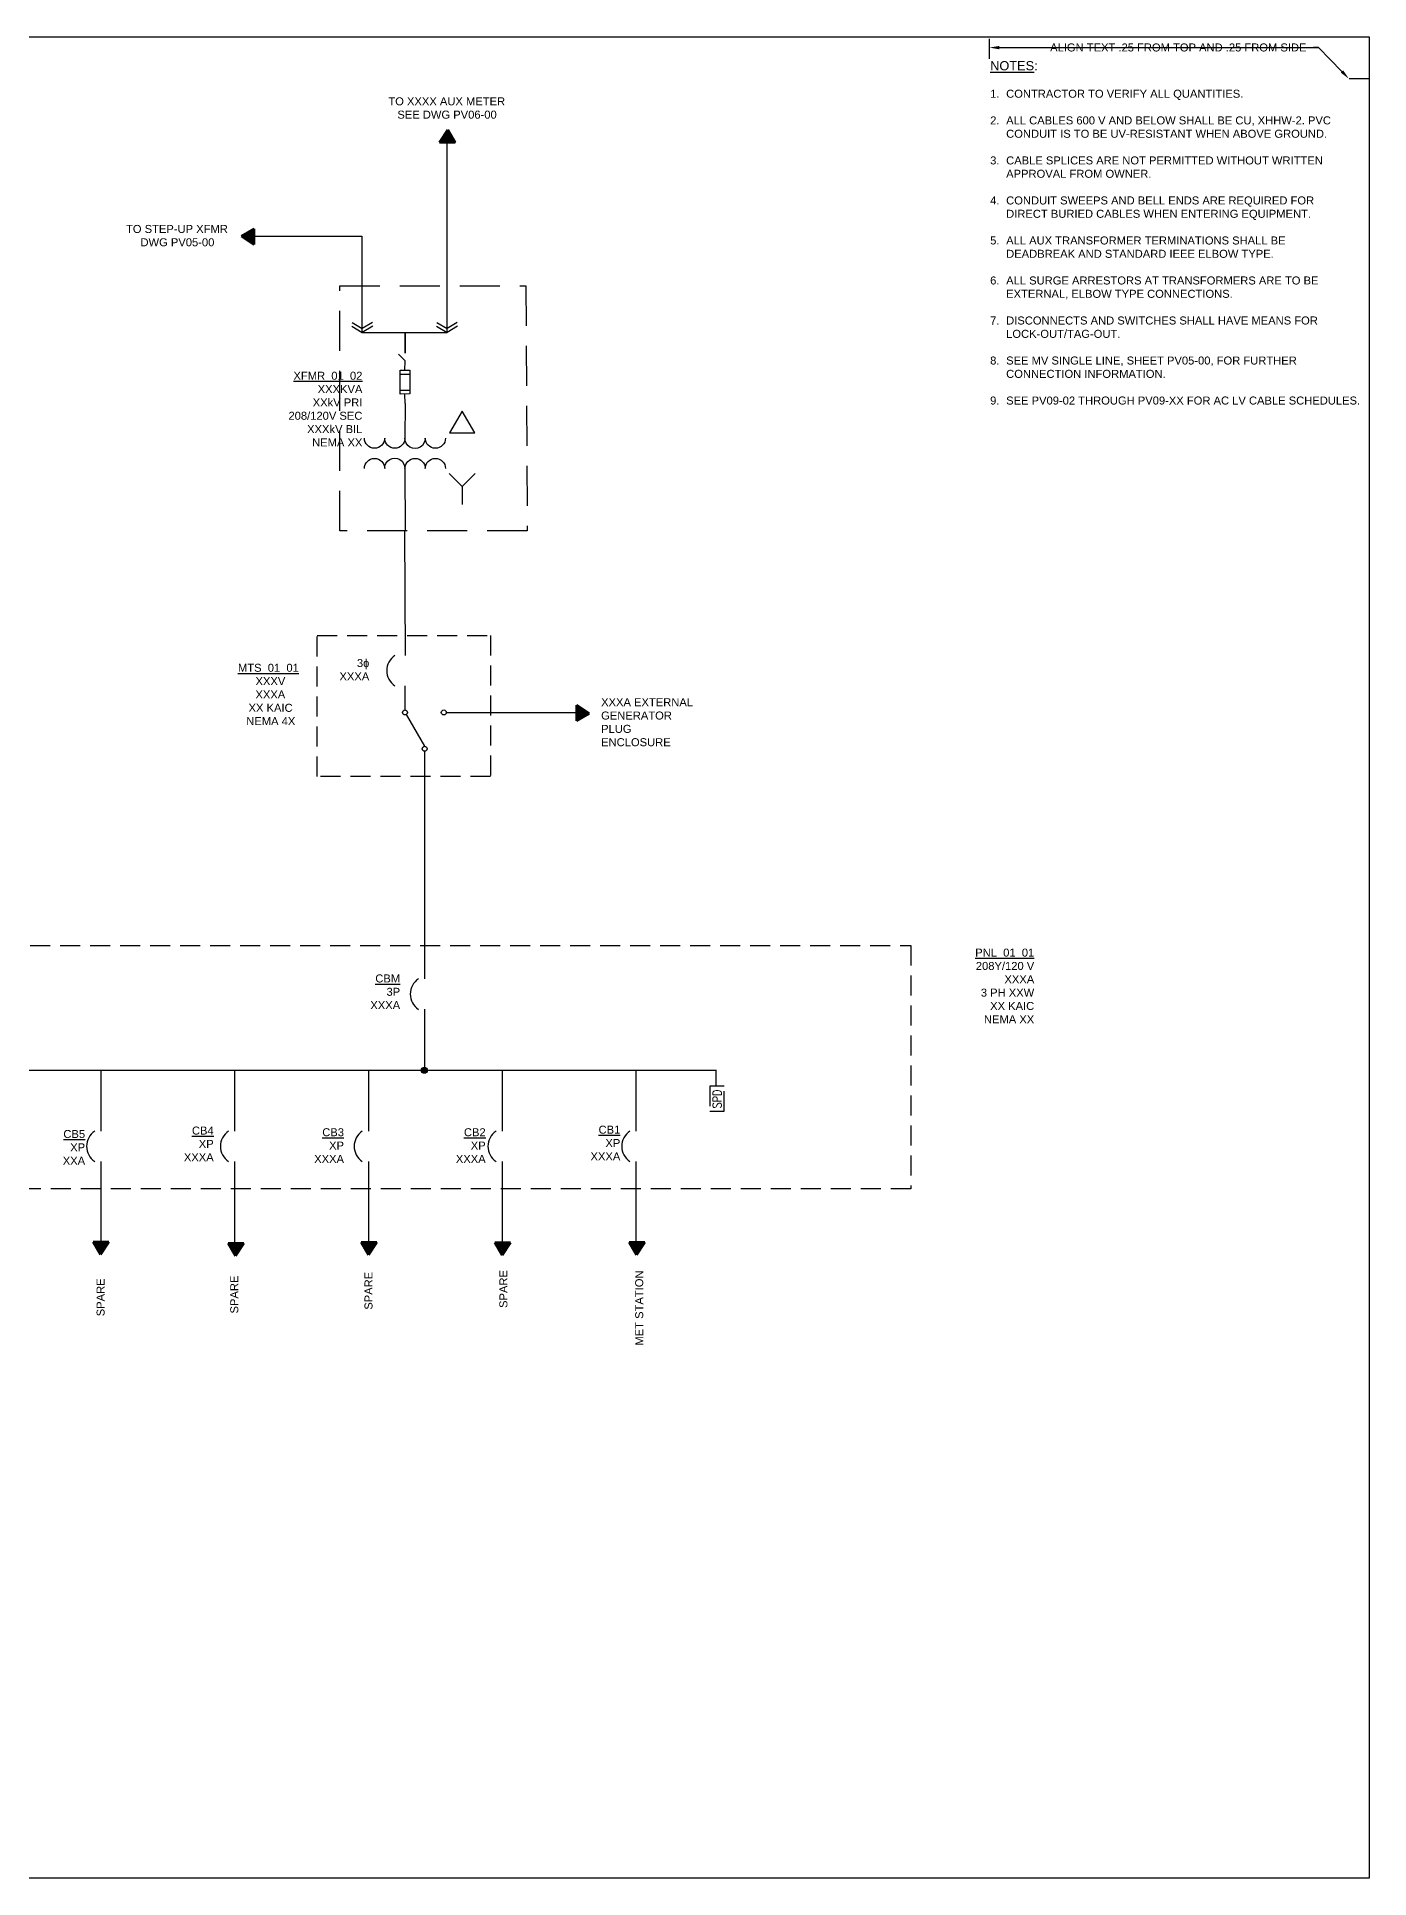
# Model space of a CAD drawing. Header units: inches. Extents: x -18 to 99, y -244 to 24.
# Drawn here: x 82.18 to 98.84, y -183 to -159.99 of the extents above; entities that cross this region are included whole.
import ezdxf
from ezdxf import colors
from ezdxf.entities.mleader import LeaderData, LeaderLine
from ezdxf.math import Vec2, Vec3

# ---------------------------------------------------------------- set-up
doc = ezdxf.new("R2010")
doc.units = ezdxf.units.IN
doc.header["$MEASUREMENT"] = 0
for name, pattern in [('DASHED', [0.75, 0.5, -0.25]), ('DASHED2', [0.375, 0.25, -0.125]), ('HIDDEN', [0.375, 0.25, -0.125])]:
    doc.linetypes.add(name, pattern=pattern)
for name, color, linetype in [('E-1LIN', 4, 'Continuous'), ('E-ELEC-BRDR', 173, 'DASHED2'), ('E-HVMV-BUS', 52, 'Continuous'), ('E-HVMV-EQUP', 91, 'Continuous'), ('E-LV-BUS', 32, 'Continuous'), ('E-LV-EQUP', 211, 'Continuous'), ('G-ANNO-TEXT', 1, 'Continuous')]:
    doc.layers.add(name, color=color, linetype=linetype)
doc.layers.add('G-NPLT', color=67, linetype='Continuous', plot=False)
doc.layers.add('G-TABL', color=7, linetype='Continuous', lineweight=40)
doc.layers.add('PV-PCS BOUNDARY', color=224, linetype='DASHED2', lineweight=90)
doc.styles.add('FSLR_Notes', font='Simplex.shx', dxfattribs={"width": 0.8, "height": 0.109375})
doc.styles.add('NEI-A', font='arial.ttf')

# ---------------------------------------------------------------- blocks, each defined once
blk = doc.blocks.new('SCHEMATIC - CONNECTION DOT')
h = blk.add_hatch(color=0)
edge = h.paths.add_edge_path()
edge.add_arc((0, 0), 0.025, 0, 360)
at = {"color": 0}
blk.add_circle((0, 0), 0.025, dxfattribs=at)
blk = doc.blocks.new('FINGER SAFE FUSE')
blk.add_line((1.806, 1.994), (1.736, 1.923))
at = {"linetype": 'Continuous'}
blk.add_lwpolyline([(1.594, 1.711), (1.523, 1.782), (1.7, 1.958), (1.771, 1.888)], close=True, dxfattribs=at)
for points in [[(1.622, 1.739), (1.552, 1.81)], [(1.743, 1.859), (1.672, 1.93)], [(1.559, 1.746), (1.488, 1.676), (1.488, 1.576)]]:
    blk.add_lwpolyline(points, dxfattribs=at)
blk = doc.blocks.new('ARROW')
h = blk.add_hatch()
h.set_pattern_fill('ANSI31', color=256)
h.paths.add_polyline_path([(0, 0), (-0.074, -0.114), (0.066, -0.114)])
h = blk.add_hatch(color=256)
h.dxf.hatch_style = 1
h.paths.add_polyline_path([(0, 0), (-0.074, -0.114), (0.066, -0.114)])
blk.add_lwpolyline([(0, 0), (-0.074, -0.114), (0.066, -0.114), (0, 0)], close=True)
blk = doc.blocks.new('17')
at = {"linetype": 'Continuous'}
blk.add_lwpolyline([(0.1893, 0.0011), (0.297, 0.0011), (0.2431, 0.0944)], close=True, dxfattribs=at)
for points in [[(0.1723, -0.0208, -1), (0.0861, -0.0208, -1.018893), (0, -0.0208, -1), (-0.0861, -0.0208, -1), (-0.1723, -0.0208, 1.693145)], [(-0.1723, -0.15, -1), (-0.0861, -0.15, -1.018893), (0, -0.15, -1), (0.0861, -0.15, -1), (0.1723, -0.15, 1.693145)]]:
    blk.add_lwpolyline(points, format="xyb", dxfattribs=at)
for points in [[(0.1885, -0.1709), (0.2433, -0.2258), (0.2982, -0.1709)], [(0.2433, -0.2258), (0.2433, -0.3033)]]:
    blk.add_lwpolyline(points, dxfattribs=at)

msp = doc.modelspace()

# ---------------------------------------------------------------- linework, layer by layer
at = {"color": 4}
for p, q in [((86.125, -163.561), (86.252, -163.636)), ((86.38, -163.561), (86.252, -163.636)), ((87.184, -163.562), (87.312, -163.637)), ((87.44, -163.562), (87.312, -163.637)), ((86.12, -163.607), (86.252, -163.685)), ((86.385, -163.607), (86.252, -163.685)), ((87.18, -163.608), (87.312, -163.686)), ((87.444, -163.608), (87.312, -163.686))]:
    msp.add_line(p, q, dxfattribs=at)
at = {"layer": 'E-1LIN', "linetype": 'HIDDEN', "flags": 128}
msp.add_lwpolyline([(90.676, -173.104), (90.676, -172.906)], dxfattribs=at)
at = {"layer": 'E-1LIN', "linetype": 'HIDDEN'}
msp.add_lwpolyline([(90.599, -173.104), (90.599, -173.415), (90.776, -173.415), (90.776, -173.104)], close=True, dxfattribs=at)
at = {"layer": 'E-ELEC-BRDR', "linetype": 'DASHED'}
msp.add_lwpolyline([(85.972, -163.103), (88.298, -163.103), (88.315, -166.165), (85.972, -166.165)], close=True, dxfattribs=at)
at = {"layer": 'E-ELEC-BRDR'}
for points in [[(85.687, -167.473), (87.856, -167.473), (87.856, -169.235), (85.687, -169.235)], [(71.228, -171.344), (93.11, -171.344), (93.11, -174.388), (71.228, -174.388)]]:
    msp.add_lwpolyline(points, close=True, dxfattribs=at)
at = {"layer": 'E-HVMV-BUS', "flags": 128}
for points in [[(84.902, -162.483), (84.902, -162.483), (86.248, -162.483), (86.248, -163.687), (87.313, -163.687), (87.315, -161.31)], [(86.787, -164.572), (86.786, -165.007)], [(86.786, -165.385), (86.787, -166.165)]]:
    msp.add_lwpolyline(points, dxfattribs=at)
msp.add_lwpolyline([(86.787, -163.692), (86.787, -163.945)], close=True, dxfattribs=at)
at = {"layer": 'E-LV-BUS'}
for points in [[(86.781, -166.165), (86.787, -167.722)], [(87.302, -168.434), (89.053, -168.434)], [(87.031, -169.235), (87.031, -171.763)], [(87.031, -172.143), (87.031, -172.942)], [(72.95, -172.904), (90.679, -172.904)], [(82.984, -172.904), (82.984, -173.665)], [(84.656, -172.904), (84.656, -173.665)], [(86.329, -172.904), (86.329, -173.665)], [(88.001, -172.904), (88.001, -173.665)], [(89.673, -172.904), (89.673, -173.665)], [(82.984, -174.046), (82.984, -175.096)], [(84.656, -174.046), (84.656, -175.116)], [(86.329, -174.046), (86.329, -175.204)], [(88.001, -174.046), (88.001, -175.063)], [(89.673, -174.046), (89.673, -175.145)]]:
    msp.add_lwpolyline(points, dxfattribs=at)
at = {"layer": 'E-LV-BUS', "flags": 128}
for points in [[(86.787, -168.402), (86.787, -168.101)], [(87.032, -168.918), (87.031, -169.235)]]:
    msp.add_lwpolyline(points, dxfattribs=at)
at = {"layer": 'E-LV-EQUP', "flags": 128}
msp.add_lwpolyline([(86.802, -168.46), (87.032, -168.856)], dxfattribs=at)
at = {"layer": 'E-LV-EQUP'}
for centre in [(86.787, -168.433), (87.271, -168.433), (87.032, -168.887)]:
    msp.add_circle(centre, 0.0309, dxfattribs=at)
for centre in [(86.787, -167.911), (87.082, -171.953), (83.035, -173.855), (84.708, -173.855), (86.38, -173.855), (88.052, -173.855), (89.725, -173.855)]:
    msp.add_arc(centre, 0.229, 123.7664, 236.2336, dxfattribs=at)
at = {"layer": 'G-NPLT'}
msp.add_line((98.839, -160.514), (98.589, -160.514), dxfattribs=at)
msp.add_lwpolyline([(66.43, -159.99), (98.839, -159.99), (98.839, -183.001), (66.43, -183.001)], close=True, dxfattribs=at)
msp.add_lwpolyline([(94.089, -160.014), (94.089, -160.264)], dxfattribs=at)

# ---------------------------------------------------------------- block references
at = {"layer": 'E-1LIN', "xscale": 2.942324296349834, "yscale": 2.942324296349834, "zscale": 2.942324296349834}
msp.add_blockref('17', (86.786, -164.944), dxfattribs=at)
at = {"layer": 'E-HVMV-EQUP', "xscale": 1.183081963392565, "yscale": 1.183081963392565, "zscale": 1.183081963392565, "rotation": 224.9999999999999}
msp.add_blockref('FINGER SAFE FUSE', (86.63, -161.393), dxfattribs=at)
at = {"layer": 'E-LV-BUS', "xscale": 1.522015678886754, "yscale": 1.522015678886754, "zscale": 1.522015678886754}
msp.add_blockref('SCHEMATIC - CONNECTION DOT', (87.029, -172.904), dxfattribs=at)
at = {"layer": 'PV-PCS BOUNDARY', "xscale": 1.39854621569094, "yscale": 1.39854621569094, "zscale": 1.39854621569094}
msp.add_blockref('ARROW', (87.321, -161.151), dxfattribs=at)
for p, rotation in [((84.743, -162.481), 89.99999999999999), ((89.089, -168.445), 270), ((82.981, -175.207), 180), ((84.667, -175.223), 180), ((86.332, -175.213), 180), ((88.003, -175.217), 180), ((89.68, -175.211), 180)]:
    msp.add_blockref('ARROW', p, dxfattribs=dict(at, rotation=rotation))

# ---------------------------------------------------------------- texts
at = {"layer": 'G-ANNO-TEXT', "char_height": 0.1, "attachment_point": 1, "style": 'NEI-A'}
for s, width, gutter_width, heights, insert in [('\\A1;{\\H1.1429x;\\LNOTES\\l:\\P}\\P\\pi-0.2,l0.2,t0.2;1.^ICONTRACTOR TO VERIFY ALL QUANTITIES.\\P\\pi0,l0,tz;\\P\\pi-0.2,l0.2,t0.2;2.^IALL CABLES 600 V AND BELOW SHALL BE CU, XHHW-2. PVC CONDUIT IS TO BE UV-RESISTANT WHEN ABOVE GROUND.\\P\\pi0,l0,tz;\\P\\pi-0.2,l0.2,t0.2;3.^ICABLE SPLICES ARE NOT PERMITTED WITHOUT WRITTEN APPROVAL FROM OWNER.\\P\\pi0,l0,tz;\\P\\pi-0.2,l0.2,t0.2;4.^ICONDUIT SWEEPS AND BELL ENDS ARE REQUIRED FOR DIRECT BURIED CABLES WHEN ENTERING EQUIPMENT.\\P\\pi0,l0,tz;\\P\\pi-0.2,l0.2,t0.2;5.^IALL AUX TRANSFORMER TERMINATIONS SHALL BE DEADBREAK AND STANDARD IEEE ELBOW TYPE.\\P\\pi0,l0,tz;\\P\\pi-0.2,l0.2,t0.2;6.^IALL SURGE ARRESTORS AT TRANSFORMERS ARE TO BE EXTERNAL, ELBOW TYPE CONNECTIONS. \\P\\pi0,l0,tz;\\P\\pi-0.2,l0.2,t0.2;7.^IDISCONNECTS AND SWITCHES SHALL HAVE MEANS FOR LOCK-OUT/TAG-OUT.\\P\\pi0,l0,tz;\\P\\pi-0.2,l0.2,t0.2;8.^ISEE MV SINGLE LINE, SHEET PV05-00, FOR FURTHER CONNECTION INFORMATION.\\P\\pi0,l0,tz;\\P\\pi-0.2,l0.2,t0.2;9.^ISEE PV09-02 THROUGH PV09-XX FOR AC LV CABLE SCHEDULES.', 4.48526, 0.547, [8.739], (94.101, -160.294)), ('\\pi0.29749;TO XXXX AUX METER\\P\\pi0.41;SEE DWG PV06-00', 2.04927, 0.5, [0], (86.281, -160.746)), ('\\pi0.06225;TO STEP-UP XFMR  \\P\\pi0.24295;DWG PV05-00', 1.39231, 0.5, [0], (83.237, -162.341)), ('\\pi-0.08445;{\\LMTS_01_01}\\P\\pi0.13479;XXXV\\P\\pi0.13414;XXXA\\P\\pi0.04775;XX KAIC\\P\\pi0.0194;NEMA 4X', 0.64058, 0.5, [0], (84.783, -167.825)), ('XXXA EXTERNAL GENERATOR PLUG ENCLOSURE', 1.27514, 0.5, [0], (89.238, -168.255))]:
    msp.add_mtext_dynamic_manual_height_columns(s, width=width, gutter_width=gutter_width, heights=heights, dxfattribs=dict(at, insert=insert))
at = {"layer": 'G-ANNO-TEXT', "char_height": 0.1, "attachment_point": 6, "style": 'NEI-A'}
for s, insert, width in [('\\A1;{\\LXFMR_01_02\\P}XXXKVA\\PXXkV PRI \\P208/120V SEC\\PXXXkV BIL \\PNEMA XX', (86.254, -164.642), 2.23358), ('{\\LPNL_01_01}\\P208Y/120 V\\PXXXA\\P3 PH XXW\\PXX KAIC\\PNEMA XX', (94.652, -171.851), 2.08734), ('{\\LCBM}\\P3P\\PXXXA', (86.726, -171.924), 1.19313), ('{\\LCB5}\\PXP\\PXXA', (82.788, -173.868), 0.55975), ('{\\LCB4}\\PXP\\PXXXA', (84.395, -173.825), 0.55975), ('{\\LCB3}\\PXP\\PXXXA', (86.024, -173.846), 0.55975), ('{\\LCB2}\\PXP\\PXXXA', (87.795, -173.846), 0.55975), ('{\\LCB1}\\PXP\\PXXXA', (89.478, -173.814), 0.55975)]:
    msp.add_mtext(s, dxfattribs=dict(at, insert=insert, width=width))
at = {"layer": 'G-ANNO-TEXT', "insert": (86.34, -167.899), "char_height": 0.1, "attachment_point": 6, "style": 'NEI-A'}
msp.add_mtext('3ɸ\\PXXXA', dxfattribs=at)
at = {"layer": 'G-ANNO-TEXT', "char_height": 0.1, "width": 1.29029, "attachment_point": 4, "rotation": 90, "style": 'NEI-A'}
for s, insert in [('\\A1;SPARE', (82.982, -175.979)), ('\\A1;SPARE', (84.653, -175.944)), ('\\A1;SPARE', (86.331, -175.897)), ('\\A1;SPARE', (88.017, -175.875)), ('\\A1;MET STATION', (89.715, -176.345))]:
    msp.add_mtext(s, dxfattribs=dict(at, insert=insert))
at = {"layer": 'G-TABL', "insert": (90.633, -173.148), "char_height": 0.1094, "attachment_point": 3, "rotation": 90, "style": 'FSLR_Notes'}
msp.add_mtext_dynamic_manual_height_columns('SPD', width=0.02378, gutter_width=0.547, heights=[0], dxfattribs=at)

# ---------------------------------------------------------------- leaders
at = {"layer": 'G-NPLT'}
ml = msp.add_multileader_mtext('Standard', dxfattribs=at)
ml.set_content('ALIGN TEXT .25 FROM TOP AND .25 FROM SIDE', color=256, style='NEI-A')
ml.set_leader_properties()
ml.build(insert=Vec2(0, 0))
ml.multileader.update_dxf_attribs({"dogleg_length": 0.0625, "arrow_head_size": 0.125})
ctx = ml.context
ctx.base_point, ctx.char_height, ctx.arrow_head_size, ctx.landing_gap_size, ctx.plane_origin = Vec3(94.768, -160.124), 0.09996, 0.125, 0.09, Vec3(95.511, -160.072)
ctx.text_align_type = 2
notes = []
notes.append((ctx, [(1, (1, 1, 0), (98.207, -160.124), (-1, 0), 0.0625, [(0, [(94.089, -160.125)], 0, []), (1, [(98.586, -160.514)], 0, [])])]))
ctx.mtext.insert, ctx.mtext.width, ctx.mtext.alignment, ctx.mtext.flow_direction = Vec3(98.055, -160.073), 3.69406, 3, 5
for ctx, leaders in notes:
    for number, flags, end, landing, length, lines in leaders:
        leader = LeaderData()
        leader.index, (leader.has_last_leader_line, leader.has_dogleg_vector, leader.attachment_direction) = number, flags
        leader.last_leader_point, leader.dogleg_vector, leader.dogleg_length = Vec3(end), Vec3(landing), length
        for number, points, colour, breaks in lines:
            line = LeaderLine()
            line.index, line.vertices, line.color, line.breaks = number, Vec3.list(points), colors.encode_raw_color(colour), breaks
            leader.lines.append(line)
        ctx.leaders.append(leader)

doc.saveas('drawing.dxf')
